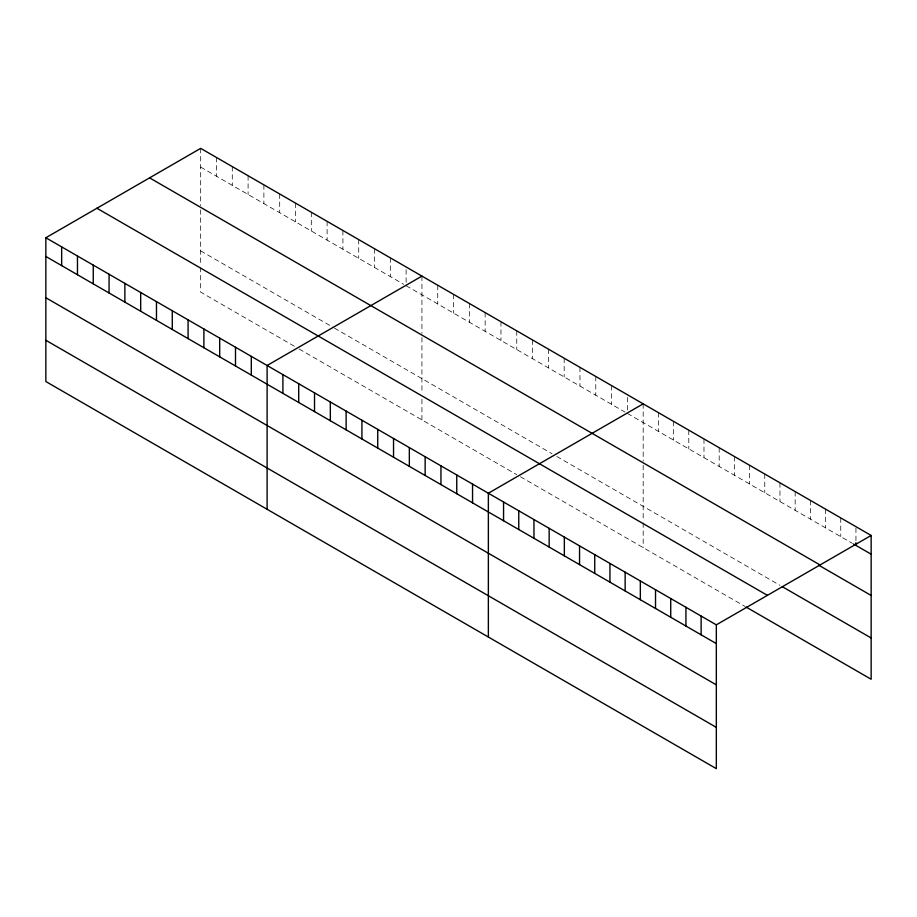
<?xml version="1.0" encoding="UTF-8"?>
<svg xmlns="http://www.w3.org/2000/svg" width="917" height="917" viewBox="0 0 917 917"><rect width="100%" height="100%" fill="white"/><g stroke="black" fill="none" stroke-linecap="round" stroke-linejoin="round"><path stroke-width="0.69" stroke-dasharray="4.58 3.44" d="M200.674 167.1L403.698 284.316M406.128 285.714L624.958 412.054M627.388 413.452L852.443 543.391M200.674 250.891L333.192 327.392M334.407 328.091L552.011 453.732M556.871 456.54L779.966 585.333M294.288 346.202L200.674 292.156L200.674 267.397M299.148 349.01L516.752 474.639M520.409 476.748L744.891 606.355M855.951 528.02L855.951 542.738M840.751 517.91L840.751 536.64M825.552 509.13L825.552 527.871M810.364 500.361L810.364 519.091M795.165 491.581L795.165 510.322M779.966 482.812L779.966 501.542M764.767 474.043L764.767 492.773M749.567 465.263L749.567 484.004M734.368 456.494L734.368 475.224M719.18 447.714L719.18 466.455M703.981 438.945L703.981 457.675M688.782 430.165L688.782 448.906M673.582 421.396L673.582 440.126M658.383 412.616L658.383 431.357M643.184 403.847L643.184 461.102M643.184 465.263L643.184 520.122M643.184 522.873L643.184 547.632M627.388 397.393L627.388 410.782M611.582 385.598L611.582 404.328M595.775 376.474L595.775 395.204M579.968 367.35L579.968 386.08M564.173 358.226L564.173 376.956M548.366 349.102L548.366 367.832M532.559 339.978L532.559 358.707M516.752 330.854L516.752 349.583M500.957 321.729L500.957 340.459M485.15 312.605L485.15 331.335M469.344 303.481L469.344 322.211M453.537 294.357L453.537 313.087M437.741 285.233L437.741 303.963M421.935 276.109L421.935 333.352M421.935 337.525L421.935 392.384M421.935 399.262L421.935 419.894M406.128 269.655L406.128 283.044M390.321 257.86L390.321 276.59M374.526 248.736L374.526 267.466M358.719 239.612L358.719 258.342M342.912 230.488L342.912 249.218M327.105 221.352L327.105 240.094M311.31 212.228L311.31 230.969M295.503 203.104L295.503 221.845M279.696 193.98L279.696 212.721M263.89 184.856L263.89 203.597M248.094 175.732L248.094 194.473M232.288 166.607L232.288 185.349M216.481 157.483L216.481 176.224M200.674 148.359L200.674 205.614M200.674 209.787L200.674 264.646"/><path stroke-width="1.38" d="M45.85 237.755L716.326 624.844L716.326 768.641L45.85 381.541L45.85 237.755L200.674 148.359L871.15 535.459L871.15 679.245L746.06 607.031M421.935 276.109L267.111 365.493L267.111 509.279M643.184 403.847L488.36 493.231L488.36 637.028M716.326 624.844L871.15 535.459M853.612 544.068L871.15 554.189M149.586 177.864L820.062 564.952M818.549 565.09L871.15 595.465M782.304 586.685L871.15 637.98M96.938 208.251L767.414 595.351M45.85 256.485L716.326 643.585M45.85 297.75L716.326 684.85M45.85 340.276L716.326 727.364M855.951 542.738L855.951 545.42M701.127 616.075L701.127 634.805M685.927 607.295L685.927 626.036M670.728 598.526L670.728 617.256M655.529 589.746L655.529 608.487M640.341 580.977L640.341 599.707M625.142 572.197L625.142 590.938M609.943 563.428L609.943 582.157M594.743 554.647L594.743 573.389M579.544 545.879L579.544 564.608M564.345 537.11L564.345 555.84M549.157 528.33L549.157 547.059M533.958 519.561L533.958 538.29M518.758 510.78L518.758 529.522M503.559 502.012L503.559 520.741M472.553 484.107L472.553 502.848M456.758 474.983L456.758 493.724M440.951 465.859L440.951 484.6M425.144 456.735L425.144 475.476M409.337 447.611L409.337 466.352M393.542 438.486L393.542 457.228M377.735 429.362L377.735 448.092M361.928 420.238L361.928 438.968M346.122 411.114L346.122 429.844M330.326 401.99L330.326 420.72M314.52 392.866L314.52 411.595M298.713 383.742L298.713 402.471M282.906 374.617L282.906 393.347M251.304 356.369L251.304 375.099M235.497 347.245L235.497 365.975M219.69 338.121L219.69 356.851M203.895 328.997L203.895 347.726M188.088 319.873L188.088 338.602M172.281 310.748L172.281 329.478M156.475 301.624L156.475 320.354M140.679 292.5L140.679 311.23M124.872 283.376L124.872 302.106M109.066 274.252L109.066 292.981M93.259 265.128L93.259 283.857M77.464 256.003L77.464 274.733M61.657 246.879L61.657 265.609"/></g></svg>
